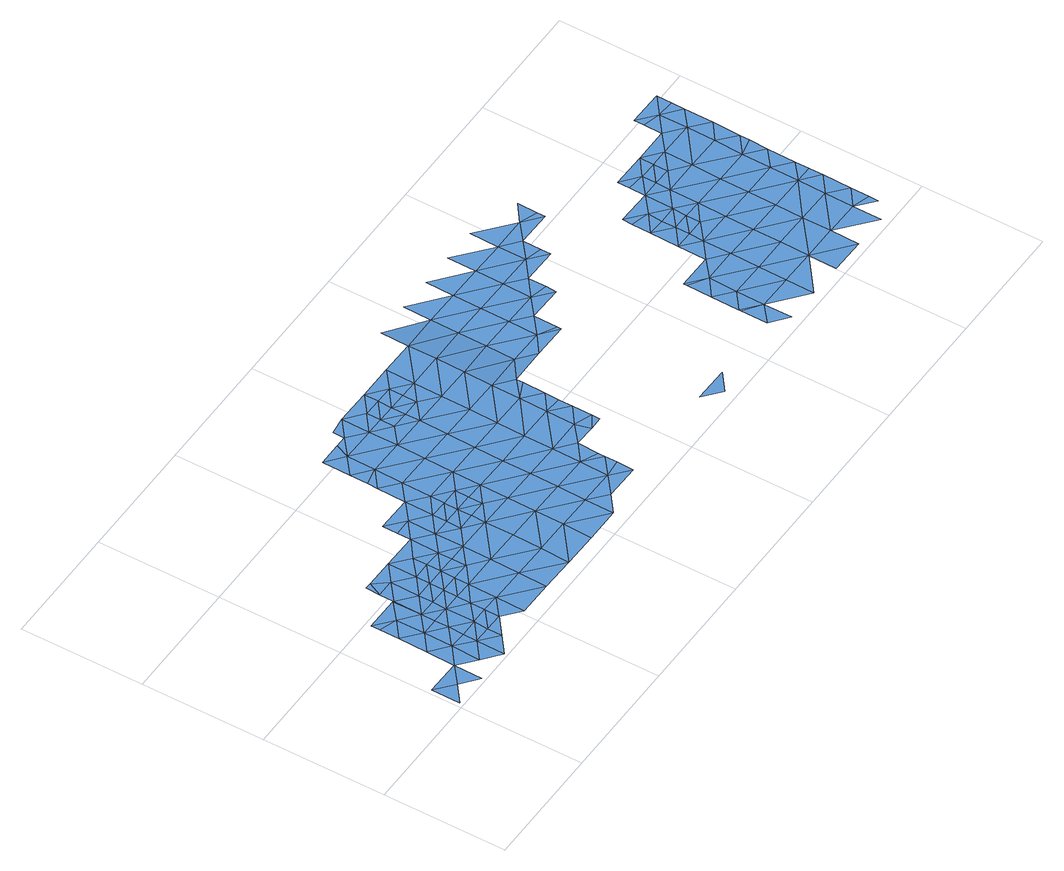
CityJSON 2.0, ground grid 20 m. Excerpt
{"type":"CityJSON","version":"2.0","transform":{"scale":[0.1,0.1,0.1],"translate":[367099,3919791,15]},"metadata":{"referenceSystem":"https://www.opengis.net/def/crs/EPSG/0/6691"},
"CityObjects":{
"waterbody1":{"type":"WaterBody","attributes":{"name":"9","class":"1140","function":"1","WaterBodyRiverFloodingRiskAttribute.description":"5","WaterBodyRiverFloodingRiskAttribute.rankOrg":"1","WaterBodyRiverFloodingRiskAttribute.adminType":"2","WaterBodyRiverFloodingRiskAttribute.scale":"L1"},"geometry":[{"type":"MultiSurface","lod":"1","boundaries":[[[0,1,2]],[[2,1,3]],[[1,4,3]],[[5,6,3]],[[7,5,3]],[[8,9,6]],[[5,8,6]],[[7,10,5]],[[9,11,12]],[[8,11,9]],[[7,13,10]],[[12,11,14]],[[15,16,5]],[[5,16,8]],[[5,10,15]],[[13,17,10]],[[11,18,14]],[[19,20,8]],[[8,16,19]],[[11,8,20]],[[21,10,17]],[[11,20,18]],[[18,20,22]],[[21,17,23]],[[20,24,22]],[[20,25,24]],[[22,26,27]],[[27,28,29]],[[27,26,28]],[[22,24,26]],[[25,30,24]],[[31,23,32]],[[33,23,31]],[[34,33,31]],[[30,25,35]],[[26,24,36]],[[24,30,36]],[[37,34,31]],[[38,34,37]],[[38,39,35]],[[28,26,40]],[[41,31,32]],[[26,36,40]],[[38,37,39]],[[36,42,40]],[[42,36,43]],[[37,31,44]],[[39,37,45]],[[44,31,41]],[[42,46,40]],[[43,47,42]],[[48,37,44]],[[45,37,48]],[[41,49,44]],[[42,47,46]],[[50,45,48]],[[51,45,50]],[[47,51,50]],[[44,52,48]],[[47,53,46]],[[47,50,53]],[[52,44,49]],[[54,50,48]],[[55,46,53]],[[56,46,55]],[[50,57,53]],[[58,56,55]],[[59,48,52]],[[60,61,53]],[[60,53,57]],[[48,59,54]],[[55,53,61]],[[57,50,54]],[[58,55,62]],[[54,63,57]],[[52,49,64]],[[55,61,62]],[[49,65,64]],[[59,66,54]],[[67,68,61]],[[59,52,66]],[[54,69,63]],[[62,61,68]],[[52,64,66]],[[68,70,62]],[[71,69,54]],[[72,62,70]],[[67,73,68]],[[74,75,72]],[[54,66,71]],[[74,72,70]],[[64,65,76]],[[77,75,74]],[[73,78,68]],[[71,79,69]],[[68,78,70]],[[74,80,77]],[[79,73,81]],[[77,80,82]],[[81,69,79]],[[66,64,83]],[[79,78,73]],[[70,84,74]],[[64,76,83]],[[78,84,70]],[[85,82,80]],[[71,66,86]],[[74,87,80]],[[66,83,86]],[[88,83,76]],[[79,71,89]],[[79,90,78]],[[85,80,91]],[[71,86,89]],[[74,84,87]],[[78,92,84]],[[93,83,88]],[[79,89,90]],[[91,80,94]],[[80,87,94]],[[86,83,93]],[[91,95,96]],[[84,97,87]],[[78,90,92]],[[89,86,98]],[[87,99,94]],[[91,94,95]],[[86,93,98]],[[84,92,97]],[[99,100,94]],[[93,88,101]],[[90,89,102]],[[100,103,94]],[[87,104,99]],[[95,94,103]],[[89,98,102]],[[87,97,104]],[[105,93,101]],[[92,90,106]],[[98,93,107]],[[107,93,105]],[[90,102,106]],[[107,108,98]],[[109,99,104]],[[97,92,110]],[[102,98,111]],[[95,103,112]],[[98,108,111]],[[92,106,110]],[[104,97,113]],[[103,114,112]],[[109,104,115]],[[97,110,113]],[[102,111,116]],[[114,117,112]],[[118,116,111]],[[115,104,119]],[[106,102,120]],[[104,113,119]],[[120,102,116]],[[110,106,121]],[[122,112,117]],[[123,115,124]],[[115,119,124]],[[117,123,124]],[[121,106,120]],[[118,125,116]],[[113,110,126]],[[122,117,124]],[[116,127,120]],[[125,118,128]],[[126,110,121]],[[127,116,125]],[[129,124,119]],[[119,113,130]],[[127,131,120]],[[121,120,132]],[[113,126,130]],[[132,120,131]],[[133,122,124]],[[134,126,121]],[[135,121,132]],[[129,119,130]],[[134,121,135]],[[136,130,126]],[[133,124,129]],[[134,136,126]],[[137,136,134]],[[129,130,138]],[[139,133,129]],[[130,136,138]],[[139,129,138]],[[140,133,141]],[[133,139,141]],[[138,136,142]],[[136,137,142]],[[138,143,139]],[[137,144,142]],[[138,142,143]],[[141,139,145]],[[139,143,145]],[[146,143,142]],[[147,146,142]],[[147,142,144]],[[148,141,149]],[[141,145,149]],[[143,150,145]],[[143,146,150]],[[149,145,151]],[[145,150,151]],[[150,146,152]],[[153,149,154]],[[149,151,154]],[[152,155,150]],[[156,151,150]],[[156,150,155]],[[157,151,156]],[[154,151,157]],[[158,154,159]],[[159,154,157]],[[156,160,157]],[[157,161,159]],[[162,157,160]],[[161,157,162]],[[163,159,161]],[[164,159,163]],[[163,161,165]],[[165,166,163]],[[163,166,167]]]}]},
"waterbody2":{"type":"WaterBody","attributes":{"name":"9","class":"1140","function":"1","WaterBodyRiverFloodingRiskAttribute.description":"5","WaterBodyRiverFloodingRiskAttribute.rankOrg":"2","WaterBodyRiverFloodingRiskAttribute.adminType":"2","WaterBodyRiverFloodingRiskAttribute.scale":"L1"},"geometry":[{"type":"MultiSurface","lod":"1","boundaries":[[[16,168,169]],[[25,169,35]],[[15,168,16]],[[15,10,168]],[[21,33,168]],[[19,16,169]],[[10,21,168]],[[25,20,169]],[[19,169,20]],[[33,21,23]],[[33,34,168]],[[169,168,34]],[[38,169,34]],[[38,35,169]]]}]},
"waterbody3":{"type":"WaterBody","attributes":{"name":"9","class":"1140","function":"1","WaterBodyRiverFloodingRiskAttribute.description":"5","WaterBodyRiverFloodingRiskAttribute.rankOrg":"2","WaterBodyRiverFloodingRiskAttribute.adminType":"2","WaterBodyRiverFloodingRiskAttribute.scale":"L1"},"geometry":[{"type":"MultiSurface","lod":"1","boundaries":[[[170,45,51]],[[51,47,170]],[[43,30,170]],[[43,170,47]],[[30,35,170]],[[35,39,170]],[[39,45,170]],[[36,30,43]]]}]},
"waterbody4":{"type":"WaterBody","attributes":{"name":"9","class":"1140","function":"1","WaterBodyRiverFloodingRiskAttribute.description":"5","WaterBodyRiverFloodingRiskAttribute.rankOrg":"2","WaterBodyRiverFloodingRiskAttribute.adminType":"2","WaterBodyRiverFloodingRiskAttribute.scale":"L1"},"geometry":[{"type":"MultiSurface","lod":"1","boundaries":[[[63,69,171]],[[69,81,171]],[[81,73,171]],[[73,67,171]],[[60,57,171]],[[63,171,57]],[[67,60,171]],[[61,60,67]]]}]},
"waterbody5":{"type":"WaterBody","attributes":{"name":"9","class":"1140","function":"1","WaterBodyRiverFloodingRiskAttribute.description":"5","WaterBodyRiverFloodingRiskAttribute.rankOrg":"2","WaterBodyRiverFloodingRiskAttribute.adminType":"2","WaterBodyRiverFloodingRiskAttribute.scale":"L1"},"geometry":[{"type":"MultiSurface","lod":"1","boundaries":[[[172,115,123]],[[117,172,123]],[[117,114,172]],[[99,109,100]],[[100,109,172]],[[109,115,172]],[[114,100,172]],[[100,114,103]]]}]},
"waterbody6":{"type":"WaterBody","attributes":{"name":"9","class":"1140","function":"1","WaterBodyRiverFloodingRiskAttribute.description":"5","WaterBodyRiverFloodingRiskAttribute.rankOrg":"2","WaterBodyRiverFloodingRiskAttribute.adminType":"2","WaterBodyRiverFloodingRiskAttribute.scale":"L1"},"geometry":[{"type":"MultiSurface","lod":"1","boundaries":[[[173,174,175]],[[176,177,178]],[[179,176,178]],[[177,176,180]],[[181,182,180]],[[180,176,181]],[[183,184,182]],[[181,183,182]],[[184,183,185]],[[186,181,176]],[[187,185,183]],[[181,188,183]],[[176,189,186]],[[181,186,188]],[[188,190,183]],[[187,183,190]],[[189,191,186]],[[192,193,187]],[[187,190,192]],[[188,186,191]],[[194,190,188]],[[191,194,188]],[[195,193,192]],[[196,192,190]],[[192,197,195]],[[198,199,200]],[[201,198,200]],[[199,202,200]],[[203,204,191]],[[190,194,196]],[[200,205,201]],[[202,206,200]],[[207,192,196]],[[197,192,207]],[[191,208,194]],[[205,200,206]],[[194,208,196]],[[191,204,209]],[[210,211,206]],[[211,197,207]],[[210,197,211]],[[191,209,208]],[[196,212,207]],[[208,212,196]],[[213,206,211]],[[205,206,213]],[[214,211,207]],[[215,205,213]],[[216,213,211]],[[207,212,214]],[[213,217,215]],[[218,219,209]],[[209,220,218]],[[208,209,219]],[[211,214,216]],[[216,221,213]],[[219,222,208]],[[222,214,212]],[[213,221,217]],[[212,208,222]],[[217,223,224]],[[214,225,216]],[[226,219,218]],[[227,218,228]],[[217,221,223]],[[229,224,223]],[[226,218,227]],[[225,214,222]],[[216,230,221]],[[231,222,219]],[[231,219,226]],[[232,229,223]],[[233,223,221]],[[216,225,230]],[[231,234,222]],[[235,225,222]],[[234,235,222]],[[233,232,223]],[[221,230,236]],[[237,230,225]],[[237,225,235]],[[221,236,233]],[[238,236,230]],[[239,230,237]],[[232,240,241]],[[238,230,239]],[[241,240,242]],[[243,233,236]],[[238,243,236]],[[232,233,240]],[[244,240,233]],[[243,244,233]],[[245,242,240]],[[246,240,244]],[[245,240,246]]]}]},
"waterbody7":{"type":"WaterBody","attributes":{"name":"9","class":"1140","function":"1","WaterBodyRiverFloodingRiskAttribute.description":"5","WaterBodyRiverFloodingRiskAttribute.rankOrg":"1","WaterBodyRiverFloodingRiskAttribute.adminType":"2","WaterBodyRiverFloodingRiskAttribute.scale":"L1"},"geometry":[{"type":"MultiSurface","lod":"1","boundaries":[[[199,193,247]],[[193,195,247]],[[197,210,195]],[[202,199,247]],[[206,202,247]],[[195,210,247]],[[206,247,210]]]}]},
"waterbody8":{"type":"WaterBody","attributes":{"name":"9","class":"1140","function":"1","WaterBodyRiverFloodingRiskAttribute.description":"5","WaterBodyRiverFloodingRiskAttribute.rankOrg":"1","WaterBodyRiverFloodingRiskAttribute.adminType":"2","WaterBodyRiverFloodingRiskAttribute.scale":"L1"},"geometry":[{"type":"MultiSurface","lod":"1","boundaries":[[[205,248,249]],[[215,217,224]],[[205,215,248]],[[250,249,248]],[[224,229,248]],[[215,224,248]],[[248,229,250]]]}]}
},
"vertices":[
[8,7,6],[36,29,6],[8,53,6],[65,52,6],[64,6,6],[94,75,7],[66,98,7],[93,29,6],[95,121,7],[67,145,7],[122,51,6],[95,167,7],[67,176,7],[121,5,6],[67,191,7],[122,74,7],[123,98,7],[150,28,6],[122,190,7],[123,121,7],[123,144,7],[150,51,6],[124,190,7],[179,50,6],[152,166,7],[152,143,7],[153,213,7],[124,213,7],[135,236,7],[125,236,7],[180,166,7],[207,73,7],[207,27,6],[179,74,7],[179,97,7],[180,143,7],[181,189,7],[208,119,7],[180,120,7],[208,142,7],[181,235,7],[263,26,6],[209,212,7],[209,189,7],[264,72,7],[237,142,7],[238,234,7],[237,188,7],[265,119,7],[320,25,6],[266,165,7],[237,165,7],[321,71,7],[266,211,7],[322,164,7],[267,257,7],[238,256,7],[294,187,7],[239,281,7],[322,118,7],[295,211,7],[295,234,7],[296,280,7],[323,187,7],[378,71,7],[377,24,6],[378,117,7],[323,233,7],[324,256,7],[351,187,7],[324,303,8],[379,163,7],[296,326,8],[352,233,7],[325,349,8],[297,343,8],[434,24,6],[297,372,8],[380,255,7],[380,209,7],[326,395,8],[351,210,7],[298,418,8],[434,70,7],[381,302,8],[336,418,8],[435,116,7],[382,348,8],[462,46,7],[436,162,7],[436,208,7],[354,418,8],[437,255,7],[491,69,7],[382,394,8],[383,440,8],[355,437,8],[438,301,8],[492,115,7],[410,371,8],[411,394,8],[519,45,7],[493,161,7],[411,417,8],[439,347,8],[520,72,7],[493,208,7],[520,92,7],[520,103,7],[439,370,8],[494,254,7],[521,138,7],[440,439,8],[495,300,8],[440,416,8],[467,370,8],[549,161,7],[468,416,8],[556,137,7],[495,346,8],[550,207,7],[551,253,7],[497,439,8],[468,393,8],[496,392,8],[578,151,7],[551,299,8],[578,183,7],[577,137,7],[553,392,8],[552,345,8],[578,205,7],[579,229,7],[553,438,8],[579,276,8],[579,265,8],[608,298,11],[636,275,11],[609,345,11],[609,391,11],[554,484,8],[610,437,11],[665,297,11],[666,344,11],[693,274,11],[666,390,11],[694,320,11],[693,281,11],[611,483,11],[667,436,11],[722,343,11],[723,389,11],[750,319,11],[668,482,11],[724,435,11],[751,336,11],[751,366,11],[780,388,11],[724,482,11],[780,434,11],[808,365,11],[808,411,11],[808,381,11],[837,434,11],[781,481,11],[865,410,11],[865,423,11],[866,456,11],
[151,74,7],[151,120,7],
[209,166,7],
[323,210,7],
[439,393,8],
[689,43,6],[717,19,6],[746,42,6],[888,63,7],[860,83,7],[860,40,7],[888,17,7],[860,87,7],[889,109,7],[861,133,7],[890,155,7],[862,173,7],[862,179,7],[945,62,7],[918,178,7],[946,108,7],[944,16,7],[947,155,7],[1002,61,7],[947,201,7],[919,224,7],[1003,108,7],[948,224,7],[1003,154,7],[976,224,7],[920,301,8],[920,271,7],[949,293,8],[921,317,8],[948,270,7],[1001,15,7],[1058,14,7],[977,316,8],[977,270,7],[1004,200,7],[1059,107,7],[1059,61,7],[976,247,7],[1005,246,7],[1060,153,7],[1005,292,8],[1061,199,7],[1006,316,8],[1061,245,7],[1034,315,8],[1115,60,7],[1116,106,7],[1115,13,7],[1062,292,8],[1117,152,7],[1063,338,8],[1034,338,8],[1117,198,7],[1144,82,7],[1144,51,7],[1143,36,7],[1035,361,8],[1118,245,7],[1145,129,7],[1091,361,8],[1120,337,8],[1145,151,7],[1145,175,7],[1119,291,8],[1146,221,7],[1147,267,7],[1147,251,7],[1120,383,8],[1092,390,8],[1092,407,8],[1148,313,8],[1148,360,8],[1149,406,8],[1149,381,8],
[948,247,7],
[1006,339,8],[978,342,8],[978,362,8]
]}
